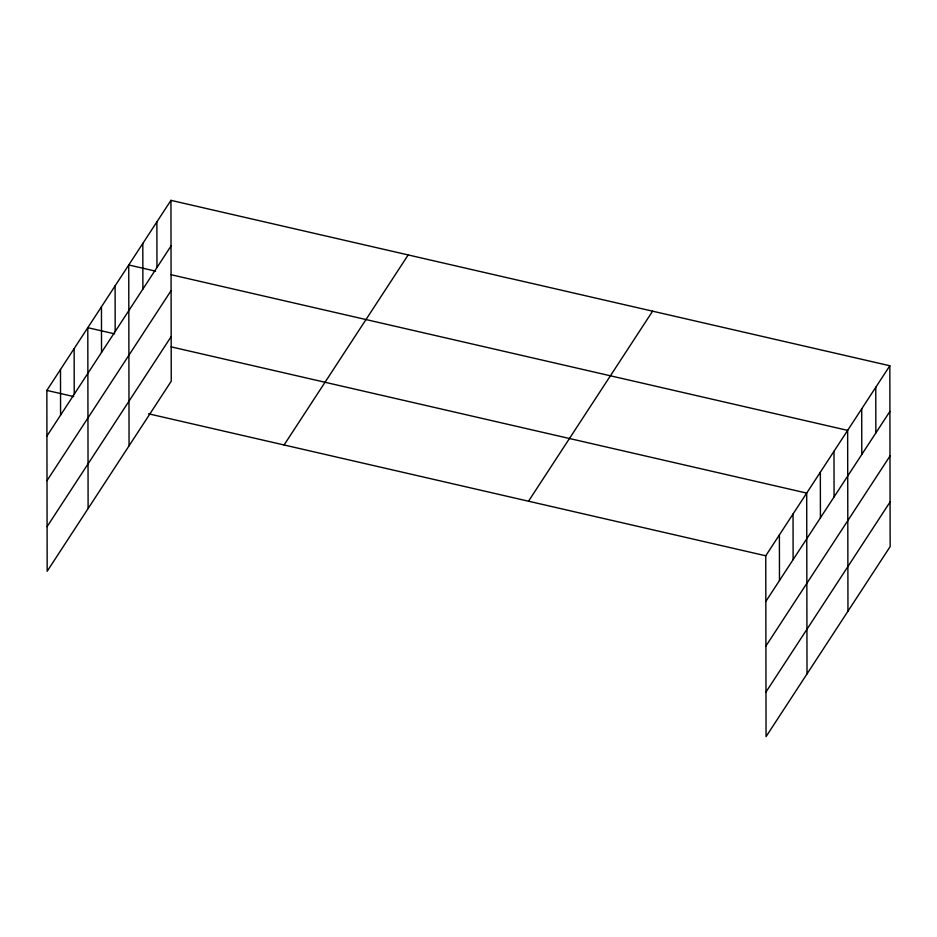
<?xml version="1.0" encoding="UTF-8"?>
<svg xmlns="http://www.w3.org/2000/svg" width="937" height="937" viewBox="0 0 937 937"><rect width="100%" height="100%" fill="white"/><g stroke="black" fill="none" stroke-linecap="round" stroke-linejoin="round"><path stroke-width="1.41" d="M170.944 200.354L171.248 381.207L47.166 571.242L46.85 390.401L170.944 200.354L889.834 365.758L890.15 546.599L766.056 736.646L765.752 555.793L889.834 365.758M46.932 436.033L171.014 245.998M47.002 480.658L171.096 290.622M47.084 526.629L171.178 336.582M284.087 444.981L408.169 254.946M528.515 501.213L652.597 311.178M765.822 601.437L889.916 411.402M765.904 646.05L889.998 456.014M765.986 692.021L890.068 501.986M155.577 271.144L128.744 264.972L129.06 445.813M171.108 274.717L847.645 430.376L847.962 611.217M114.63 333.853L87.797 327.681L88.113 508.533M171.12 346.854L806.698 493.085L807.015 673.926M46.85 390.401L73.683 396.574M148.526 413.791L765.752 555.793M875.767 387.297L875.849 432.941M861.712 408.837L861.782 454.468M834 451.271L834.071 496.915M820.343 472.178L820.425 517.821M793.042 513.991L793.124 559.623M779.397 534.886L779.479 580.53M156.877 221.893L156.959 267.537M142.811 243.433L142.892 289.076M115.099 285.879L115.181 331.511M101.454 306.786L101.524 352.417M74.152 348.587L74.234 394.231M60.495 369.494L60.577 415.138"/></g></svg>
